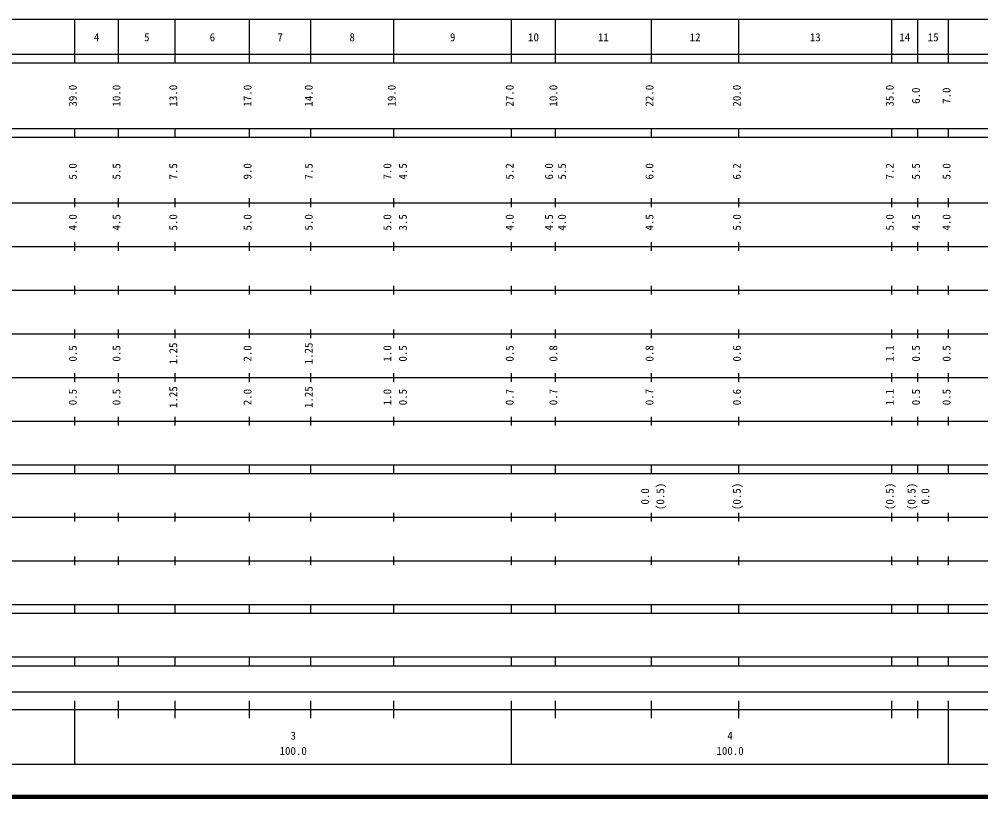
# Model space of a CAD drawing. Units: millimetres on the paper, enlarged 1000 times. Extents: x 40000 to 680000, y 20000 to 380000.
# Drawn here: x 255284 to 475380, y 20000 to 198000 of the extents above; entities that cross this region are included whole.
import ezdxf
from ezdxf.enums import TextEntityAlignment as Align

# ---------------------------------------------------------------- set-up
doc = ezdxf.new("R2010")
doc.units = ezdxf.units.MM
doc.header["$LTSCALE"] = 1000
doc.layers.add('M-TTL', color=2, linetype='Continuous', lineweight=140)
doc.layers.add('M-TTL-BAND', color=7, linetype='Continuous', lineweight=25)
doc.styles.add('ＭＳ ゴシック', font='')
doc.styles.get('ＭＳ ゴシック').set_extended_font_data('MS Gothic')

msp = doc.modelspace()

# ---------------------------------------------------------------- linework, layer by layer
at = {"layer": 'M-TTL'}
msp.add_line((40000, 20000), (680000, 20000), dxfattribs=at)
at = {"layer": 'M-TTL-BAND'}
for p, q in [((68000, 198000), (579000, 198000)), ((268000, 188000), (268000, 198000)), ((278000, 188000), (278000, 198000)), ((291000, 188000), (291000, 198000)), ((308000, 188000), (308000, 198000)), ((322000, 188000), (322000, 198000)), ((341000, 188000), (341000, 198000)), ((368000, 188000), (368000, 198000)), ((378000, 188000), (378000, 198000)), ((400000, 188000), (400000, 198000)), ((420000, 188000), (420000, 198000)), ((455000, 188000), (455000, 198000)), ((461000, 188000), (461000, 198000)), ((468000, 188000), (468000, 198000)), ((40000, 190000), (579000, 190000)), ((40000, 188000), (579000, 188000)), ((40000, 173000), (579000, 173000)), ((268000, 171000), (268000, 173000)), ((278000, 171000), (278000, 173000)), ((291000, 171000), (291000, 173000)), ((308000, 171000), (308000, 173000)), ((322000, 171000), (322000, 173000)), ((341000, 171000), (341000, 173000)), ((368000, 171000), (368000, 173000)), ((378000, 171000), (378000, 173000)), ((400000, 171000), (400000, 173000)), ((420000, 171000), (420000, 173000)), ((455000, 171000), (455000, 173000)), ((461000, 171000), (461000, 173000)), ((468000, 171000), (468000, 173000)), ((40000, 171000), (579000, 171000)), ((268000, 155000), (268000, 157000)), ((278000, 155000), (278000, 157000)), ((291000, 155000), (291000, 157000)), ((308000, 155000), (308000, 157000)), ((322000, 155000), (322000, 157000)), ((341000, 155000), (341000, 157000)), ((368000, 155000), (368000, 157000)), ((378000, 155000), (378000, 157000)), ((400000, 155000), (400000, 157000)), ((420000, 155000), (420000, 157000)), ((455000, 155000), (455000, 157000)), ((461000, 155000), (461000, 157000)), ((468000, 155000), (468000, 157000)), ((40000, 156000), (579000, 156000)), ((46000, 146000), (579000, 146000)), ((268000, 145000), (268000, 147000)), ((278000, 145000), (278000, 147000)), ((291000, 145000), (291000, 147000)), ((308000, 145000), (308000, 147000)), ((322000, 145000), (322000, 147000)), ((341000, 145000), (341000, 147000)), ((368000, 145000), (368000, 147000)), ((378000, 145000), (378000, 147000)), ((400000, 145000), (400000, 147000)), ((420000, 145000), (420000, 147000)), ((455000, 145000), (455000, 147000)), ((461000, 145000), (461000, 147000)), ((468000, 145000), (468000, 147000)), ((268000, 135000), (268000, 137000)), ((278000, 135000), (278000, 137000)), ((291000, 135000), (291000, 137000)), ((308000, 135000), (308000, 137000)), ((322000, 135000), (322000, 137000)), ((341000, 135000), (341000, 137000)), ((368000, 135000), (368000, 137000)), ((378000, 135000), (378000, 137000)), ((400000, 135000), (400000, 137000)), ((420000, 135000), (420000, 137000)), ((455000, 135000), (455000, 137000)), ((461000, 135000), (461000, 137000)), ((468000, 135000), (468000, 137000)), ((52000, 136000), (579000, 136000)), ((46000, 126000), (579000, 126000)), ((268000, 125000), (268000, 127000)), ((278000, 125000), (278000, 127000)), ((291000, 125000), (291000, 127000)), ((308000, 125000), (308000, 127000)), ((322000, 125000), (322000, 127000)), ((341000, 125000), (341000, 127000)), ((368000, 125000), (368000, 127000)), ((378000, 125000), (378000, 127000)), ((400000, 125000), (400000, 127000)), ((420000, 125000), (420000, 127000)), ((455000, 125000), (455000, 127000)), ((461000, 125000), (461000, 127000)), ((468000, 125000), (468000, 127000)), ((268000, 115000), (268000, 117000)), ((278000, 115000), (278000, 117000)), ((291000, 115000), (291000, 117000)), ((308000, 115000), (308000, 117000)), ((322000, 115000), (322000, 117000)), ((341000, 115000), (341000, 117000)), ((368000, 115000), (368000, 117000)), ((378000, 115000), (378000, 117000)), ((400000, 115000), (400000, 117000)), ((420000, 115000), (420000, 117000)), ((455000, 115000), (455000, 117000)), ((461000, 115000), (461000, 117000)), ((468000, 115000), (468000, 117000)), ((52000, 116000), (579000, 116000)), ((46000, 106000), (579000, 106000)), ((268000, 105000), (268000, 107000)), ((278000, 105000), (278000, 107000)), ((291000, 105000), (291000, 107000)), ((308000, 105000), (308000, 107000)), ((322000, 105000), (322000, 107000)), ((341000, 105000), (341000, 107000)), ((368000, 105000), (368000, 107000)), ((378000, 105000), (378000, 107000)), ((400000, 105000), (400000, 107000)), ((420000, 105000), (420000, 107000)), ((455000, 105000), (455000, 107000)), ((461000, 105000), (461000, 107000)), ((468000, 105000), (468000, 107000)), ((40000, 96000), (579000, 96000)), ((268000, 94000), (268000, 96000)), ((278000, 94000), (278000, 96000)), ((291000, 94000), (291000, 96000)), ((308000, 94000), (308000, 96000)), ((322000, 94000), (322000, 96000)), ((341000, 94000), (341000, 96000)), ((368000, 94000), (368000, 96000)), ((378000, 94000), (378000, 96000)), ((400000, 94000), (400000, 96000)), ((420000, 94000), (420000, 96000)), ((455000, 94000), (455000, 96000)), ((461000, 94000), (461000, 96000)), ((468000, 94000), (468000, 96000)), ((40000, 94000), (579000, 94000)), ((49000, 84000), (579000, 84000)), ((268000, 83000), (268000, 85000)), ((278000, 83000), (278000, 85000)), ((291000, 83000), (291000, 85000)), ((308000, 83000), (308000, 85000)), ((322000, 83000), (322000, 85000)), ((341000, 83000), (341000, 85000)), ((368000, 83000), (368000, 85000)), ((378000, 83000), (378000, 85000)), ((400000, 83000), (400000, 85000)), ((420000, 83000), (420000, 85000)), ((455000, 83000), (455000, 85000)), ((461000, 83000), (461000, 85000)), ((468000, 83000), (468000, 85000)), ((268000, 73000), (268000, 75000)), ((278000, 73000), (278000, 75000)), ((291000, 73000), (291000, 75000)), ((308000, 73000), (308000, 75000)), ((322000, 73000), (322000, 75000)), ((341000, 73000), (341000, 75000)), ((368000, 73000), (368000, 75000)), ((378000, 73000), (378000, 75000)), ((400000, 73000), (400000, 75000)), ((420000, 73000), (420000, 75000)), ((455000, 73000), (455000, 75000)), ((461000, 73000), (461000, 75000)), ((468000, 73000), (468000, 75000)), ((40000, 74000), (579000, 74000)), ((40000, 64000), (579000, 64000)), ((268000, 62000), (268000, 64000)), ((278000, 62000), (278000, 64000)), ((291000, 62000), (291000, 64000)), ((308000, 62000), (308000, 64000)), ((322000, 62000), (322000, 64000)), ((341000, 62000), (341000, 64000)), ((368000, 62000), (368000, 64000)), ((378000, 62000), (378000, 64000)), ((400000, 62000), (400000, 64000)), ((420000, 62000), (420000, 64000)), ((455000, 62000), (455000, 64000)), ((461000, 62000), (461000, 64000)), ((468000, 62000), (468000, 64000)), ((40000, 62000), (579000, 62000)), ((40000, 52000), (579000, 52000)), ((268000, 50000), (268000, 52000)), ((278000, 50000), (278000, 52000)), ((291000, 50000), (291000, 52000)), ((308000, 50000), (308000, 52000)), ((322000, 50000), (322000, 52000)), ((341000, 50000), (341000, 52000)), ((368000, 50000), (368000, 52000)), ((378000, 50000), (378000, 52000)), ((400000, 50000), (400000, 52000)), ((420000, 50000), (420000, 52000)), ((455000, 50000), (455000, 52000)), ((461000, 50000), (461000, 52000)), ((468000, 50000), (468000, 52000)), ((40000, 50000), (579000, 50000)), ((71000, 44000), (565834, 44000)), ((268000, 27500), (268000, 42000)), ((278000, 38000), (278000, 42000)), ((291000, 38000), (291000, 42000)), ((308000, 38000), (308000, 42000)), ((322000, 38000), (322000, 42000)), ((341000, 38000), (341000, 42000)), ((368000, 27500), (368000, 42000)), ((378000, 38000), (378000, 42000)), ((400000, 38000), (400000, 42000)), ((420000, 38000), (420000, 42000)), ((455000, 38000), (455000, 42000)), ((461000, 38000), (461000, 42000)), ((468000, 27500), (468000, 42000)), ((40000, 40000), (579000, 40000)), ((68000, 27500), (579000, 27500))]:
    msp.add_line(p, q, dxfattribs=at)

# ---------------------------------------------------------------- texts
at = {"layer": 'M-TTL-BAND', "style": 'ＭＳ ゴシック'}
for s, p in [('4', (272375, 192405)), ('5', (283875, 192405)), ('6', (298875, 192405)), ('7', (314375, 192405)), ('8', (330875, 192405)), ('9', (353875, 192405)), ('10', (371750, 192405)), ('11', (387750, 192405)), ('12', (408750, 192405)), ('13', (436250, 192405)), ('14', (456750, 192405)), ('15', (463250, 192405)), ('3', (317375, 32523)), ('4', (417375, 32523)), ('100.0', (314875, 29033)), ('100.0', (414875, 29033))]:
    msp.add_text(s, height=1833, dxfattribs=at).set_placement(p, align=Align.BOTTOM_LEFT)
for s, p in [('39.0', (269000, 178000)), ('10.0', (279000, 178000)), ('13.0', (292000, 178000)), ('17.0', (309000, 178000)), ('14.0', (323000, 178000)), ('19.0', (342000, 178000)), ('27.0', (369000, 178000)), ('10.0', (379000, 178000)), ('22.0', (401000, 178000)), ('20.0', (421000, 178000)), ('35.0', (456000, 178000)), ('6.0', (462000, 178625)), ('7.0', (469000, 178625)), ('5.0', (269000, 161299)), ('5.5', (279000, 161299)), ('7.5', (292000, 161299)), ('9.0', (309000, 161299)), ('7.5', (323000, 161299)), ('7.0', (341000, 161299)), ('4.5', (344557, 161299)), ('5.2', (369000, 161299)), ('6.0', (378000, 161299)), ('5.5', (380980, 161299)), ('6.0', (401000, 161299)), ('6.2', (421000, 161299)), ('7.2', (456000, 161299)), ('5.5', (462000, 161299)), ('5.0', (469000, 161299)), ('4.0', (269000, 149625)), ('4.5', (279000, 149625)), ('5.0', (292000, 149625)), ('5.0', (309000, 149625)), ('5.0', (323000, 149625)), ('5.0', (341000, 149625)), ('3.5', (344557, 149625)), ('4.0', (369000, 149625)), ('4.5', (378000, 149625)), ('4.0', (380980, 149625)), ('4.5', (401000, 149625)), ('5.0', (421000, 149625)), ('5.0', (456000, 149625)), ('4.5', (462000, 149625)), ('4.0', (469000, 149625)), ('1.25', (292000, 119000)), ('1.25', (323000, 119000)), ('0.5', (269000, 119625)), ('0.5', (279000, 119625)), ('2.0', (309000, 119625)), ('1.0', (341000, 119625)), ('0.5', (344557, 119625)), ('0.5', (369000, 119625)), ('0.8', (379000, 119625)), ('0.8', (401000, 119625)), ('0.6', (421000, 119625)), ('1.1', (456000, 119625)), ('0.5', (462000, 119625)), ('0.5', (469000, 119625)), ('0.5', (269000, 109625)), ('0.5', (279000, 109625)), ('1.25', (292000, 109000)), ('2.0', (309000, 109625)), ('1.25', (323000, 109000)), ('1.0', (341000, 109625)), ('0.5', (344557, 109625)), ('0.7', (369000, 109625)), ('0.7', (379000, 109625)), ('0.7', (401000, 109625)), ('0.6', (421000, 109625)), ('1.1', (456000, 109625)), ('0.5', (462000, 109625)), ('0.5', (469000, 109625)), ('0.0', (400000, 86889)), ('(0.5)', (403487, 85639)), ('(0.5)', (421000, 85639)), ('(0.5)', (456000, 85639)), ('(0.5)', (461000, 85639)), ('0.0', (464146, 86889))]:
    msp.add_text(s, height=1833, rotation=90, dxfattribs=at).set_placement(p, align=Align.BOTTOM_LEFT)

doc.saveas('drawing.dxf')
